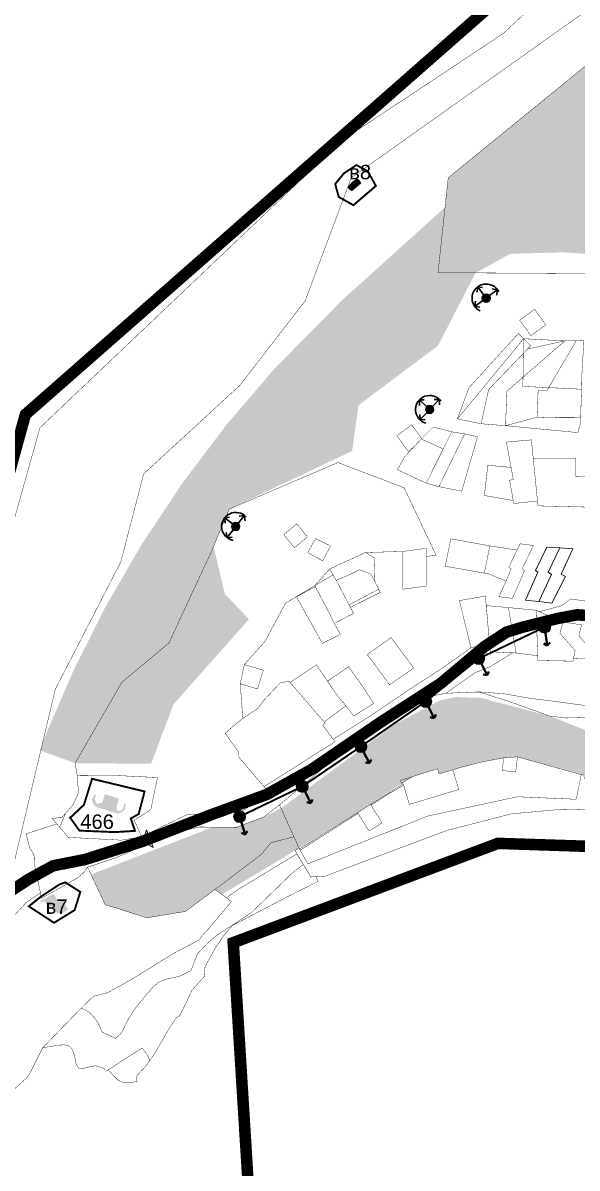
# Model space of a CAD drawing. Header units: millimetres. Extents: x 21689 to 31331, y 37531 to 43751.
# Drawn here: x 22793 to 23082, y 38235 to 38831 of the extents above; entities that cross this region are included whole.
import ezdxf

# ---------------------------------------------------------------- set-up
doc = ezdxf.new("R2010")
doc.units = ezdxf.units.MM
for name, pattern in [('DASHEDX2', [1.5, 1, -0.5]), ('g5_084', [0.4, 0.2, -0.2]), ('МЕЖА', [4, 1, -1, 1, -1])]:
    doc.linetypes.add(name, pattern=pattern)
for name, color, linetype, lineweight in [('0 . 11 - границы ДМ проект', 10, 'МЕЖА', 0), ('0.15 - Видовые раскрытия', 22, 'Continuous', 9), ('00 границы ОКН', 1, 'Continuous', 40), ('00 номер ОКН', 7, 'Continuous', 15), ('00 Разраб границы', 5, 'g5_084', 50), ('CONTUR', 150, 'Continuous', 9)]:
    doc.layers.add(name, color=color, linetype=linetype, lineweight=lineweight)
for name, color, linetype, lineweight, transparency in [('00 Выявленные ОКН', 30, 'Continuous', 9, 0.4), ('00 Дороги', 252, 'Continuous', 9, 0.2), ('00 ОКН', 1, 'Continuous', 9, 0.4)]:
    doc.layers.add(name, color=color, linetype=linetype, lineweight=lineweight, transparency=transparency)
doc.layers.add('00 Природный ландшафт', color=81, linetype='Continuous', lineweight=9, true_color=0xa9da90, transparency=0.4)
doc.styles.get("Standard").update_dxf_attribs({"font": 'arial.ttf'})
doc.linetypes.add('474_2', pattern='A,1,-0.5,[222,geobl2.shx,S=0.1,R=0,X=0,Y=0],-0.5,3', length=5)

# ---------------------------------------------------------------- blocks, each defined once
blk = doc.blocks.new('участки все')
at = {"layer": 'CONTUR', "const_width": 0.2}
for points in [[(-100.75, 920.65), (-84.74, 977.64), (73.25, 1127.65), (156.26, 1182.65), (273.26, 1291.64), (287.26, 1357.65), (291.26, 1440.65), (296.26, 1468.64), (313.25, 1531.64), (328.26, 1557.64), (368.27, 1613.64)], [(459.26, 1615.64), (369.25, 1513.64), (291.26, 1259.64), (77.25, 1107.65), (53.26, 1043.64), (19.25, 999.64), (-30.75, 953.65), (-42.74, 907.64), (-76.74, 841.65), (-98.24, 751.12)], [(197.05, 875.05), (187.36, 876.57), (187.36, 876.57), (175.14, 881.91), (186.66, 885.03), (191.37, 888.56), (201.99, 887.02)], [(196.9, 797.14), (177.36, 802.6), (170.61, 804.48), (163.72, 806.41), (156.53, 805.91), (145.49, 803.78), (139.04, 802.16), (133.39, 800.73), (130.09, 799.64), (122.93, 797.63), (122.78, 798.1), (122.12, 800.2), (102.83, 794.18), (103.59, 792.03), (103.62, 791.96), (87.26, 781.62), (84.42, 779.82), (80.5, 777.33), (50.27, 758.47), (49.55, 760.07), (47.6, 764.4), (39.91, 781.43), (64.86, 802.41), (71.58, 807.51), (96.22, 824.86), (112.65, 834.72), (120.22, 838.31), (126.46, 839.45), (134.01, 839.83), (142.8, 840.16), (142.8, 840.16), (144.94, 839.73), (158.83, 835.39), (168.07, 832.1), (180.67, 827.58), (189.19, 826.61), (198.37, 826.86)], [(-107.02, 714.19), (-92.04, 730.5), (-84.52, 735.67), (-83.92, 732.81), (-65.09, 743.49), (-61.91, 746.27), (-60, 748.97), (-50.74, 729.38), (-43.95, 727.53), (-29.43, 722.63), (-9.04, 725.98), (6.33, 737.42), (12.34, 733.1), (14.87, 731.12), (3.12, 717.2), (3.26, 717.08), (1.22, 715.22), (-2, 711.17), (-16.35, 703.49), (-36.89, 690.73), (-49.51, 683.7), (-56.98, 681.8), (-63.42, 675.58), (-83.36, 654.97), (-90.75, 640.26), (-125.34, 608.72)]]:
    blk.add_lwpolyline(points, dxfattribs=at)
for points in [[(297.73, 1246.2), (357.57, 1381.93), (518.13, 1402.56), (503.67, 1357.64), (488.71, 1192.74), (422.79, 1128.78), (342.36, 1056.62), (239.39, 1057.62), (122.38, 1058.27), (127.69, 1107.64), (297.73, 1246.2)], [(172.64, 1039.21), (164.86, 1033.57), (170.7, 1025.5), (178.47, 1031.15), (172.64, 1039.21)], [(170.63, 1020.32), (148.71, 997.41), (144.79, 979.69), (132.47, 982.23), (138.46, 998.4), (164.18, 1026.59), (170.63, 1020.32)], [(132.47, 982.23), (166.92, 1023.92), (166.54, 999.12), (187.28, 998.14), (196.86, 997.64), (197.08, 997.63), (196.98, 994.75), (196.59, 982.88), (196.5, 980.07), (195.19, 975.1), (171.04, 977.39), (157.54, 978.68), (144.79, 979.69), (132.47, 982.23)], [(168.96, 1018.56), (188.43, 1022.82), (158.19, 996.57), (157.54, 978.68), (144.79, 979.69), (148.71, 997.41), (168.96, 1018.56)], [(158.19, 996.57), (188.43, 1022.82), (194.28, 1022.81), (179.23, 997.24), (174.46, 997.1), (173.98, 983.11), (157.54, 978.68), (158.19, 996.57)], [(166.92, 1023.92), (177.69, 1023.36), (188.43, 1022.82), (194.28, 1022.81), (198.27, 1022.97), (197.21, 1004.59), (197.09, 998.14), (197.08, 997.63), (196.86, 997.64), (187.28, 998.14), (166.54, 999.12), (166.92, 1023.92)], [(194.28, 1022.81), (198.27, 1022.97), (197.21, 1004.59), (197.09, 998.14), (196.59, 982.88), (184.55, 982.84), (173.98, 983.11), (174.46, 997.1), (179.23, 997.24), (194.28, 1022.81)], [(108.72, 979.09), (100.94, 973.45), (106.8, 965.38), (109.69, 967.51), (113.66, 971.75), (113.88, 971.96), (108.72, 979.09)], [(125.09, 966.59), (113.67, 971.75), (119.9, 977.96), (129.52, 975.5), (125.09, 966.59)], [(113.67, 971.75), (125.09, 966.59), (116.26, 948.75), (101.23, 955.79), (104.99, 962.47), (113.67, 971.75)], [(122.84, 946.95), (136.24, 974.44), (129.52, 975.5), (116.26, 948.75), (122.84, 946.95)], [(134.74, 944.64), (122.84, 946.95), (136.24, 974.44), (142.94, 972.94), (134.74, 944.64)], [(170.99, 971.31), (174.14, 939.52), (161.86, 938.22), (159.61, 950.31), (161.58, 950.68), (157.97, 970.14), (170.99, 971.31)], [(66.01, 904.14), (58.31, 895.52), (43.03, 886.37), (32.29, 866.37), (25.26, 858.56), (21.61, 854.41), (19.48, 844.44), (20.81, 826.41), (17.05, 823.38), (11.64, 818.68), (18.76, 808.61), (18.5, 806.53), (34.53, 787.73), (20.46, 778.08), (-8.32, 776.25), (-22.4, 769.5), (-31.78, 764.81), (-35.69, 773.41), (-27.08, 778.89), (-23.57, 795.63), (-45.37, 796.72), (-65.36, 796.59), (-66.45, 803.13), (-42.11, 845.21), (-17.62, 865.63), (4.32, 912.89), (13.72, 935.28), (70.31, 959.51), (104.78, 946.36), (121.34, 911.31), (116.19, 910.65), (116.19, 914.87), (104.13, 913.26), (84.66, 912.71), (66.01, 904.14)], [(171.94, 961.78), (189.35, 961.8), (194.15, 961.82), (194.1, 952.19), (208, 951.66), (203.2, 938.17), (202.6, 936.27), (188.98, 936.59), (174.37, 936.97), (174.14, 939.52), (171.94, 961.78)], [(160.4, 956.99), (161.58, 950.68), (159.61, 950.31), (161.57, 939.74), (146.53, 942.36), (148.28, 958.08), (160.4, 956.99)], [(48.88, 927.62), (42.1, 922), (47.7, 915.22), (54.47, 920.83), (48.88, 927.62)], [(48.88, 927.62), (54.48, 920.83), (47.7, 915.22), (42.1, 922), (48.88, 927.62)], [(58.72, 919.99), (66.44, 916.06), (62.35, 908.36), (54.56, 912.64), (58.72, 919.99)], [(129.01, 919.87), (126.16, 905.57), (146.5, 901.99), (149.36, 916.15), (129.01, 919.87)], [(89.5, 897.8), (89.13, 909.95), (84.66, 912.71), (66.01, 904.14), (69.44, 898.25), (75.57, 900.81), (81.6, 903.79), (87.55, 901.45), (89.5, 897.8)], [(116.21, 895.23), (104.15, 893.63), (104.13, 913.26), (116.19, 914.87), (116.21, 895.23)], [(146.5, 901.99), (148.9, 901.52), (157.74, 897.86), (160.47, 904.1), (159.19, 905.04), (163.55, 913.99), (149.36, 916.15), (146.5, 901.99)], [(165.13, 917.24), (172.04, 916.39), (166.12, 904.19), (167.39, 903.25), (161.07, 888.84), (154.15, 889.7), (160.47, 904.1), (159.19, 905.04), (165.13, 917.24)], [(174.92, 887.15), (181.48, 901.35), (179.72, 902.4), (185.71, 915.07), (178.96, 915.55), (173.03, 903.35), (174.31, 902.41), (167.99, 887.99), (174.92, 887.15)], [(181.58, 886.33), (174.92, 887.15), (181.48, 901.35), (179.72, 902.4), (185.71, 915.07), (192.47, 914.6), (186.41, 901.46), (188.65, 900.28), (181.58, 886.33)], [(68.35, 875.82), (66.62, 879.52), (66.11, 880.58), (62.85, 886.77), (58.31, 895.52), (67.79, 901.11), (69.44, 898.25), (71.52, 894.25), (74.75, 888.02), (75.3, 886.95), (76.14, 885.51), (76.8, 884.2), (78.42, 881), (68.35, 875.82)], [(69.44, 898.25), (71.52, 894.25), (74.75, 888.02), (75.3, 886.95), (76.14, 885.51), (91.5, 893.6), (89.5, 897.8), (87.55, 901.45), (81.6, 903.79), (75.57, 900.81), (69.44, 898.25)], [(48.69, 889.68), (62.24, 865.43), (71.58, 870.14), (68.35, 875.82), (66.62, 879.52), (66.11, 880.58), (62.85, 886.77), (58.58, 894.92), (48.69, 889.68)], [(76.14, 885.51), (76.8, 884.2), (92.36, 891.93), (91.5, 893.6), (76.14, 885.51)], [(147.49, 884.84), (149.16, 865.5), (139.56, 863.18), (133.48, 887.69), (147.04, 890.08), (147.49, 884.84)], [(147.49, 884.84), (149.16, 865.5), (139.56, 863.18), (133.48, 887.69), (147.04, 890.08), (147.49, 884.84)], [(159.02, 884.07), (163, 860.46), (149.55, 861.11), (147.49, 885.07), (159.02, 884.07)], [(159.02, 884.07), (173.45, 882.65), (174.24, 858.96), (163, 860.46), (159.02, 884.07)], [(174.33, 856.55), (174.24, 858.96), (173.45, 882.65), (187.36, 876.57), (185.82, 870.66), (193.76, 861.62), (192.88, 857.53), (192.59, 856.18), (174.33, 856.55)], [(187.36, 876.57), (197.05, 875.05), (195.7, 869.39), (202.87, 860.84), (202.02, 857.22), (192.88, 857.53), (193.76, 861.62), (185.82, 870.66), (187.36, 876.57)], [(161.29, 860.54), (149.37, 853.21), (141.52, 850.11), (126.46, 839.45), (120.22, 838.31), (112.65, 834.72), (96.22, 824.86), (71.58, 807.51), (64.86, 802.41), (39.91, 781.43), (31.75, 775.14), (17.37, 769.74), (-1.71, 769.92), (-15.96, 766.57), (-45.74, 753.73), (-60, 748.97), (-61.91, 746.27), (-65.09, 743.49), (-83.92, 732.81), (-87.44, 749.78), (-87.5, 754.01), (-88.58, 756.88), (-89.99, 758.7), (-91.94, 766.38), (-75.96, 771.5), (-74.48, 769.76), (-70.07, 764.54), (-42.38, 763.06), (-31.78, 764.81), (-22.4, 769.5), (-8.32, 776.25), (20.46, 778.08), (34.53, 787.73), (31.83, 790.91), (51.17, 803.07), (60.53, 809.13), (68.88, 814.21), (67.87, 815.55), (88.1, 828.31), (107.31, 841.36), (124.7, 852.59), (139.56, 863.18), (149.16, 865.5), (149.55, 861.11), (161.29, 860.54)], [(97.2, 843.88), (85.58, 859.61), (97.96, 868.49), (109.74, 852.58), (97.2, 843.88)], [(21.6, 854.41), (19.48, 844.44), (28.43, 841.73), (31.5, 851.49), (21.6, 854.41)], [(63.19, 824.54), (59.52, 828.68), (53.41, 835.9), (50.9, 838.8), (49.17, 840.76), (45.35, 845.09), (59.07, 854.23), (64.85, 845.81), (68.96, 839.67), (70.06, 838.31), (72.81, 834.75), (73.02, 834.89), (74.45, 832.98), (63.19, 824.54)], [(64.85, 845.81), (68.96, 839.67), (70.06, 838.31), (72.81, 834.75), (73.02, 834.89), (78.33, 827.86), (78.54, 827.57), (88.9, 834.19), (83.03, 843.24), (77.98, 850.31), (75.91, 853.25), (64.85, 845.81)], [(59.52, 828.68), (53.41, 835.9), (50.9, 838.8), (49.17, 840.76), (44.79, 845.71), (40.38, 844.92), (37.69, 842.11), (31.69, 835.75), (28.56, 831.53), (20.81, 826.41), (17.05, 823.38), (11.64, 818.68), (18.76, 808.61), (18.5, 806.53), (30.42, 792.56), (31.83, 790.91), (51.17, 803.07), (60.53, 809.13), (68.88, 814.21), (62.36, 822.84), (63.75, 823.9), (60.55, 827.52), (59.52, 828.68)], [(144.03, 840.2), (156.49, 839.26), (170.68, 836.8), (182.76, 835.3), (202.41, 832.65), (200.68, 827.2), (198.37, 826.86), (189.19, 826.61), (180.67, 827.58), (168.07, 832.1), (158.83, 835.39), (144.94, 839.73), (142.8, 840.16), (144.03, 840.2)], [(139.04, 802.16), (145.49, 803.78), (156.53, 805.91), (155.79, 799.31), (162.82, 798.53), (163.72, 806.41), (170.61, 804.48), (177.36, 802.6), (196.9, 797.14), (194.32, 784.34), (163.75, 785.65), (117.1, 775.64), (54.68, 750.73), (50.65, 757.83), (80.73, 776.97), (86.55, 767.78), (93.3, 772.06), (87.48, 781.26), (96.83, 787.21), (104.53, 791.61), (107.47, 781.67), (133.19, 789.42), (130.09, 799.64), (133.39, 800.73), (139.04, 802.16)], [(156.53, 805.91), (163.72, 806.41), (163.49, 804.41), (162.82, 798.53), (155.79, 799.31), (156.53, 805.91)], [(103.59, 792.03), (103.4, 792.58), (108.95, 796.1), (122.12, 800.2), (122.78, 798.1), (122.93, 797.63), (130.09, 799.64), (133.19, 789.42), (107.47, 781.67), (104.3, 792.4), (103.62, 791.96), (103.59, 792.03)], [(-71.52, 776.99), (-67.48, 781.55), (-64.67, 787.63), (-65.36, 796.59), (-45.37, 796.72), (-23.57, 795.63), (-27.08, 778.89), (-35.69, 773.41), (-31.78, 764.81), (-42.38, 763.06), (-70.07, 764.54), (-74.48, 769.76), (-71.72, 776.45), (-71.52, 776.99)], [(50.27, 758.47), (54.68, 750.73), (117.1, 775.64), (163.75, 785.65), (194.32, 784.34), (196.9, 797.14), (196.88, 797.45), (197.98, 797.04), (202.92, 785.58), (205.01, 778.7), (186.73, 779.14), (160.53, 776.75), (127.02, 768.12), (86.41, 752.89), (84.88, 752.37), (83.78, 751.89), (63.68, 744.33), (58.92, 744.05), (56.27, 743.89), (47.97, 757.64), (50.05, 758.96), (50.27, 758.47)], [(-60, 748.97), (-50.74, 729.38), (-43.95, 727.53), (-29.43, 722.63), (-9.04, 725.98), (11.63, 741.37), (30.41, 755.67), (35.47, 761.76), (47.41, 764.81), (39.91, 781.43), (31.75, 775.14), (17.37, 769.74), (-1.71, 769.92), (-15.96, 766.57), (-45.74, 753.73), (-60, 748.97)], [(84.42, 779.82), (87.26, 781.62), (93.3, 772.06), (86.55, 767.78), (80.5, 777.33), (84.42, 779.82)], [(-78.43, 774.44), (-73.45, 774.81), (-71.52, 776.99), (-71.72, 776.45), (-74.48, 769.76), (-78.43, 774.44)], [(-63.42, 675.58), (-56.98, 681.8), (-49.51, 683.7), (-36.89, 690.73), (-16.35, 703.49), (-2, 711.17), (1.22, 715.22), (3.26, 717.08), (3.12, 717.2), (14.87, 731.12), (12.34, 733.1), (19.05, 737.82), (48.93, 755.93), (52.28, 750.41), (46.66, 746.07), (25.17, 725.3), (6.95, 713.36), (2.1, 709.15), (-2.65, 704.09), (-6.22, 695.17), (-12.02, 692.27), (-17.28, 691.17), (-19.7, 690.51), (-23.16, 689.04), (-26.7, 685.83), (-35.33, 675.37), (-39.26, 669.09), (-41.65, 664.12), (-42.77, 662.32), (-45.37, 659.93), (-52.28, 663.12), (-54.3, 667.55), (-56.28, 670.57), (-58.33, 672.86), (-61.01, 674.7), (-63.42, 675.58)], [(59.96, 741.55), (47.3, 735.33), (15.47, 718.73), (11.72, 714.5), (6.72, 707.32), (1.16, 697.33), (0.92, 692.33), (-5.57, 685.15), (-10.19, 675.31), (-12.13, 671.7), (-12.82, 671.3), (-13.89, 670.56), (-17.76, 664.65), (-22.93, 655.75), (-25.52, 651.35), (-27.68, 648.37), (-28.36, 650.48), (-31.47, 654.88), (-35.6, 652.43), (-46.52, 645.31), (-49.26, 643.64), (-49.93, 642.91), (-51.38, 644.24), (-54.81, 645.49), (-55.95, 645.64), (-57.65, 645.49), (-60.63, 644.68), (-63.13, 644.12), (-64.44, 644.25), (-65.93, 646.55), (-66.76, 651.07), (-67.88, 654.15), (-68.39, 654.9), (-69.19, 655.68), (-70.37, 656.29), (-72.17, 656.56), (-74.49, 656.45), (-80.99, 655.48), (-83.36, 654.97), (-63.42, 675.58), (-61.01, 674.7), (-58.33, 672.86), (-56.28, 670.57), (-54.3, 667.55), (-52.28, 663.12), (-45.37, 659.93), (-42.77, 662.32), (-41.65, 664.12), (-39.26, 669.09), (-35.33, 675.37), (-26.7, 685.83), (-23.16, 689.04), (-19.7, 690.51), (-17.28, 691.17), (-12.02, 692.27), (-6.22, 695.17), (-2.65, 704.09), (2.1, 709.15), (6.95, 713.36), (25.17, 725.3), (46.66, 746.07), (52.28, 750.41), (56.27, 743.89), (58.92, 744.05), (59.96, 741.55)], [(-35.6, 652.43), (-31.47, 654.88), (-28.36, 650.48), (-27.68, 648.37), (-27.86, 647.96), (-29.53, 645.66), (-34.58, 640.23), (-34.24, 637.48), (-36.1, 637.18), (-38.84, 636.81), (-42.01, 637.23), (-44.11, 638.23), (-46.42, 640.45), (-48.42, 642.73), (-49.26, 643.64), (-46.52, 645.31), (-35.6, 652.43)]]:
    blk.add_lwpolyline(points, close=True, dxfattribs=at)
blk = doc.blocks.new('трасса вид раскр')
at = {"layer": '0.15 - Видовые раскрытия', "transparency": 33554687}
h = blk.add_hatch(color=256, dxfattribs=at)
h.dxf.hatch_style = 1
h.paths.add_polyline_path([(-2.77, -1.43, 1), (2.77, 1.43, 1)])
at = {"layer": '0.15 - Видовые раскрытия', "lineweight": 40}
for p, q in [((1.42, -2.78), (4.42, -8.62)), ((4.42, -8.62), (2.35, -8.22)), ((4.42, -8.62), (5.3, -6.7))]:
    blk.add_line(p, q, dxfattribs=at)
at = {"layer": '0.15 - Видовые раскрытия'}
blk.add_circle((0, 0), 3.12, dxfattribs=at)
blk = doc.blocks.new('стрелка вид улицы')
at = {"layer": '0.15 - Видовые раскрытия', "linetype": '474_2'}
h = blk.add_hatch(color=256, dxfattribs=at)
h.dxf.hatch_style = 1
h.paths.add_polyline_path([(-23.36, -2.99), (-23.36, 2.99), (-26.54, 0)])
at = {"layer": '0.15 - Видовые раскрытия', "const_width": 0.2}
blk.add_lwpolyline([(-23.36, -2.99), (-23.36, 2.99), (-26.54, 0), (-23.36, -2.99)], dxfattribs=at)
at = {"layer": '0.15 - Видовые раскрытия', "linetype": '474_2', "const_width": 1}
blk.add_lwpolyline([(-23.36, 0), (0, 0)], dxfattribs=at)

msp = doc.modelspace()

# ---------------------------------------------------------------- hatches: boundary and pattern name
at = {"layer": '0.15 - Видовые раскрытия', "transparency": 33554687}
h = msp.add_hatch(color=256, dxfattribs=at)
h.dxf.hatch_style = 1
h.paths.add_polyline_path([(23032.85, 38689.2, 1), (23035.51, 38685.63, 1)])
h = msp.add_hatch(color=256, dxfattribs=at)
h.dxf.hatch_style = 1
h.paths.add_polyline_path([(23003.15, 38630.96, 1), (23006.38, 38627.89, 1)])
h = msp.add_hatch(color=256, dxfattribs=at)
h.dxf.hatch_style = 1
h.paths.add_polyline_path([(22902.11, 38569.96, 1), (22905.62, 38567.21, 1)])
h = msp.add_hatch(color=256, dxfattribs=at)
h.dxf.hatch_style = 1
h.paths.add_polyline_path([(22857.38, 38410.83), (22855.38, 38404.52), (22860.99, 38401.61)])
h.paths.add_polyline_path([(22865.4, 38408.44, 1), (22860.84, 38406.65, 1)])
h.paths.add_polyline_path([(22870.18, 38410.31, 1), (22867.03, 38409.08, 1)])
h.paths.add_polyline_path([(22873.5, 38411.62, 1), (22871.68, 38410.9, 1)])
at = {"layer": '00 Выявленные ОКН', "lineweight": 13, "transparency": 33554585}
h = msp.add_hatch(color=256, dxfattribs=at)
h.dxf.hatch_style = 1
h.paths.add_polyline_path([(22962.23, 38745.38), (22962.6, 38744.04), (22964.39, 38743.04), (22969.2, 38747.18), (22968.26, 38748.91), (22966.98, 38749.62), (22964.27, 38747.85)])
h = msp.add_hatch(color=256, dxfattribs=at)
h.dxf.hatch_style = 1
h.paths.add_polyline_path([(22804.6, 38373.65), (22806.35, 38370.3), (22809.22, 38370.48), (22810.9, 38367.38), (22813.76, 38367.51), (22816.33, 38369.09), (22816.39, 38369.7), (22814.04, 38374.16), (22811.65, 38373.25), (22809.51, 38376.96), (22808.49, 38377.27), (22802.04, 38373.56), (22802.26, 38373.02)])
at = {"layer": '00 ОКН'}
h = msp.add_hatch(color=222, dxfattribs=at)
h.dxf.hatch_style = 1
h.paths.add_polyline_path([(22835.83, 38429.4), (22843.09, 38427.06), (22841.79, 38422.59), (22841.8, 38422.26), (22841.89, 38421.7), (22842.1, 38421.24), (22842.4, 38420.93), (22842.9, 38420.68), (22843.38, 38420.59), (22844.01, 38420.71), (22844.35, 38420.85), (22844.72, 38421.17), (22845.07, 38421.66), (22845.9, 38424.59), (22846.74, 38424.34), (22846.12, 38422.28), (22846.54, 38422.18), (22846.28, 38421.74), (22845.77, 38421.07), (22845.42, 38420.67), (22844.59, 38420.04), (22843.94, 38419.69), (22843.04, 38419.33), (22842.46, 38419.19), (22830.96, 38422.78), (22830.48, 38423.31), (22829.66, 38424.59), (22829.32, 38425.39), (22829.06, 38426.17), (22829.03, 38426.94), (22829.33, 38426.83), (22829.57, 38427.63), (22829.79, 38427.59), (22830.28, 38429.22), (22831.19, 38428.93), (22830.58, 38426.97), (22830.71, 38426.12), (22830.96, 38425.42), (22831.34, 38424.8), (22831.81, 38424.25), (22834.47, 38425.03)])
at = {"layer": '00 Природный ландшафт', "transparency": 33554585}
h = msp.add_hatch(color=256, dxfattribs=at)
h.dxf.hatch_style = 1
h.paths.add_polyline_path([(22871.55, 38476.16), (22859.79, 38445.14), (22820.29, 38445.49), (22802.02, 38452.11), (22804.77, 38459.7), (22819.66, 38494.18), (22836.57, 38527.72), (22855.49, 38560.17), (22876.31, 38591.44), (22898.97, 38621.4), (22923.37, 38649.95), (22958.9, 38686.04), (23012.69, 38734.57), (23014.43, 38750), (23184.48, 38888.56), (23244.31, 39024.29), (23250.9, 39052.69), (23250.01, 39063.2), (23249.33, 39074.58), (23255.6, 39080.84), (23256.85, 39087.85), (23264.79, 39115.99), (23275.51, 39143.21), (23288.9, 39169.29), (23304.73, 39193.79), (23322.96, 39216.66), (23343.37, 39237.61), (23367.39, 39255.58), (23401.39, 39275.77), (23430.58, 39285.16), (23488.78, 39294.66), (23510.97, 39294.29), (23510.98, 39240.56), (23498.14, 39200.98), (23424.76, 39215.46), (23384.71, 39196.09), (23365.02, 39172.91), (23367.75, 39142.49), (23354.52, 39135.28), (23374.64, 39062.55), (23348.53, 38988.71), (23357.03, 38893.7), (23348.83, 38809.27), (23309.53, 38771.14), (23254.5, 38721.76), (23121.26, 38708.05), (23074.36, 38711.22), (23046.77, 38710.48), (23028.67, 38700.52), (23009.14, 38662.7), (22967.81, 38631.7), (22964.44, 38607.89), (22900.47, 38577.64), (22892.32, 38558.25), (22898.18, 38533.58), (22910.76, 38520.36)])
h = msp.add_hatch(color=256, dxfattribs=at)
h.dxf.hatch_style = 1
h.paths.add_polyline_path([(22828.53, 38387.54), (22836, 38371.74), (22857.31, 38364.99), (22877.7, 38368.34), (22893.07, 38379.78), (22896.72, 38377.16), (22934.72, 38400), (22936.8, 38401.31), (22971.17, 38422.18), (22990.14, 38434.94), (22995.68, 38438.44), (23008.87, 38442.56), (23009.67, 38439.99), (23020.14, 38443.09), (23032.23, 38446.14), (23043.28, 38448.27), (23050.47, 38448.77), (23083.64, 38439.81), (23088.8, 38437.2), (23131.54, 38429.87), (23135.27, 38443.24), (23067.42, 38469.94), (23031.65, 38479.41), (23018.34, 38479.88), (23009.88, 38478.05), (22986.73, 38465.69), (22927.45, 38422.01), (22918.5, 38417.5), (22904.11, 38412.1), (22891.96, 38412.21)])

# ---------------------------------------------------------------- linework, layer by layer
at = {"layer": '0 . 11 - границы ДМ проект', "color": 7, "linetype": 'DASHEDX2', "lineweight": 100, "ltscale": 9, "transparency": 33554687, "const_width": 6, "flags": 128}
msp.add_lwpolyline([(22946.73, 37638.63), (22902.58, 38352.1), (23040.31, 38403.75), (23117.29, 38401.21), (23331.14, 38342.16), (23767.92, 38429.68), (23839.74, 38479.18), (23935.86, 38610.42), (23988.4, 38646.95), (24015.49, 38690.25), (24098.85, 38777.82), (24145.03, 38828.88), (24135.93, 38857.75), (24309.79, 39159.02), (24384.58, 39142.81), (24479.69, 39275.04), (24546.54, 39209.37), (24750.01, 39350.13), (25003.88, 39639.8), (25413.16, 40107.12), (25363.28, 40286.2), (24989.23, 40491.14), (25395.28, 40838.84), (25660.56, 41058.12), (25845.24, 41208.92), (25792.92, 41266.23), (25888.27, 41383.12), (26058.63, 41521.65), (26092.2, 41658.69), (26130.83, 41752.53), (26159.07, 41742.27), (26300.9, 42104.41), (26325.34, 42112.11), (26524.48, 42049.12), (26659.52, 41994.11), (26661.3, 41997.38), (26646.24, 42050.67), (26706.46, 42026.98), (26859.65, 41970.83), (27006.59, 41919.76), (27172.98, 41911.41), (27384.06, 41951.12), (27369.53, 42033.59), (27673.24, 42086.3), (27976.36, 41979.69), (28033.35, 41963.23), (28102.86, 41962.56), (28159.54, 41928.27), (28328.6, 41835.14), (28499.53, 41807.33), (28720.17, 41761.45), (29052.46, 41622.84), (29045.52, 41606.09), (29058.02, 41600.92), (29065.19, 41619.05), (29089.18, 41611.33), (29476.61, 41567.37), (29694.11, 41552.14), (29707.83, 41609), (29818.28, 41584.5), (29941.9, 41545.71), (30079.67, 41531.57), (30099.06, 41598.9), (30133.54, 41631.15), (30187.93, 41657.25), (30321.66, 41749.67), (30401.38, 41749.67), (30509.19, 41676.74), (30617.63, 41749.67), (30608.36, 41787.7), (30599.77, 41907.5), (30613.25, 41930.65), (30611.36, 41954.39), (30596.2, 41953.51), (30593.67, 42010.25), (30597.05, 42063.37), (30605.38, 42235.81), (30665.45, 42236.17), (30657.33, 42284.13), (30610.32, 42363.4), (30625.51, 42373.52), (30633.15, 42373.02), (30649.52, 42377.68), (30654.81, 42423.45), (30716.03, 42430.23), (30760.54, 42567.65), (30765.8, 42586.36), (30791.95, 42710.49), (30846.37, 42699.4), (30866.74, 42759.78), (30939.13, 42753.23), (31030.96, 42735.49), (31057.16, 42750.28), (31131.35, 42919.39), (31178.71, 43049.99), (31223.9, 43155.77), (31261.16, 43239.22), (31200.23, 43266.25), (31159.04, 43264.62), (31092.9, 43324.59), (31030.84, 43397.77), (30974.06, 43434.01), (30837.68, 43448.49), (30812.71, 43443.57), (30797.57, 43373.26), (30670.04, 43084.43), (30627.79, 42979.09), (30572.79, 42815.93), (30581.39, 42739.2), (30580.07, 42670.05), (30572.53, 42633.02), (30553.34, 42565.66), (30547.4, 42556.65), (30525.72, 42505.25), (30514.51, 42510.11), (30479.51, 42425.86), (30461.95, 42345.38), (30464.75, 42236.14), (30403.52, 42231.72), (30362, 42222.3), (30262.37, 42221.19), (30097.98, 42200.41), (30088.95, 42269.89), (30058.49, 42273.9), (30000.91, 42267.83), (30008.93, 42181.88), (29926.02, 42170.86), (29838.04, 42159.36), (29837.12, 42151.42), (29801.62, 42150.52), (29804.08, 42118.48), (29746.29, 42112.77), (29727.01, 42117.61), (29726.77, 42121.26), (29669.99, 42116.48), (29667.12, 42186.75), (29663.62, 42276.82), (29664.83, 42334.2), (29729.67, 42336.19), (29743.29, 42425.8), (29681.45, 42426.64), (29599.85, 42422.04), (29585.29, 42460.05), (29593.55, 42547.9), (29586.23, 42640.93), (29612.42, 42670.26), (29566.57, 42703.24), (29536.55, 42712.38), (29485.13, 42721.11), (29445.22, 42718.94), (29271.87, 42704.28), (29252.91, 42692.41), (29197.95, 42673.04), (29178.85, 42668.77), (29146.59, 42665.68), (29091.04, 42663.1), (29090.12, 42694.39), (29093.43, 42735.41), (29109.46, 42731.74), (29114.94, 42754.25), (29105.61, 42762.57), (29115.3, 42813.46), (29163.59, 42900), (29195.32, 42957.41), (29200.53, 43020.6), (29169.03, 43102.91), (29094.39, 43130.16), (29034.07, 43130.54), (28931.05, 43118.37), (28819.4, 43060.11), (28798.63, 43021.64), (28799.74, 42985.88), (28707.96, 42909.03), (28686.59, 42891.68), (28665.24, 42871.73), (28655.12, 42859.97), (28647.85, 42848.5), (28636.35, 42823.08), (28630.36, 42817.18), (28632.11, 42786.97), (28651.56, 42783.79), (28691.78, 42770.28), (28688.63, 42759.99), (28685.9, 42758.4), (28674.4, 42734.05), (28670.96, 42721.95), (28465.92, 42806.49), (28422.23, 42822.02), (28375.9, 42835.07), (28353.71, 42839.03), (28334.9, 42842.59), (28324.45, 42844.67), (28310.37, 42860.64), (28285.15, 42868.53), (28273.81, 42871.97), (28249.69, 42869.4), (28186.52, 42849.62), (28159.73, 42849.83), (28118.75, 42863.99), (28094.8, 42888.25), (28084.71, 42900.92), (28068.74, 42924.62), (28025.62, 42901.74), (28004.08, 42892.7), (27951.92, 42913.21), (27851.65, 42849.79), (27793.9, 42819.52), (27766.59, 42881.7), (27711.88, 42969.56), (27682.2, 43019.56), (27636.09, 43064.5), (27679.04, 43117.9), (27700.16, 43145.1), (27730.28, 43232.44), (27705.35, 43256.96), (27691.79, 43306.56), (27688.55, 43316.07), (27675.1, 43337.74), (27671.02, 43346.91), (27667.81, 43356.54), (27665.87, 43367.34), (27665.76, 43376.05), (27664.78, 43381.05), (27419.59, 43272.56), (27422.82, 43266.23), (27362.67, 43207.3), (27358.27, 43197.8), (27315.11, 43177.13), (27276.85, 43176.61), (27257.44, 43175.75), (27253.84, 43180.5), (27248.88, 43187.03), (27238.09, 43198.06), (27218.29, 43206.98), (27213.36, 43207.6), (27202.43, 43208.96), (27239.74, 43225.54), (27236.35, 43231.88), (27229.04, 43245.51), (27224.79, 43253.43), (27207.06, 43286.52), (27191.9, 43314.8), (27189.96, 43318.43), (27109.82, 43276.33), (27075.56, 43340.35), (27088.29, 43348.01), (27054.82, 43405.39), (27040.02, 43396.59), (27025.14, 43422.1), (27004.05, 43461.84), (26932.79, 43645.55), (26914.14, 43691.8), (26899.52, 43700.46), (26872.13, 43716.99), (26742.39, 43504.78), (26736.34, 43496.67), (26723.68, 43483.84), (26681.05, 43469.92), (26667.11, 43474.54), (26618.22, 43488.58), (26621.71, 43502.66), (26587.49, 43510.32), (26573.52, 43508.91), (26527.9, 43493.77), (26492.74, 43503.26), (26478.24, 43499.38), (26452.07, 43505.41), (26442.19, 43502.58), (26426.7, 43506.38), (26416.4, 43498.79), (26374.87, 43508.45), (26369.59, 43485.73), (26357.38, 43433.16), (26343.06, 43372.1), (26343.68, 43335.85), (26278.09, 43335.37), (26275.1, 43319.34), (26179.58, 43336.15), (26136.07, 43350.43), (26129.55, 43332.91), (26114.21, 43338.65), (26048.36, 43335.77), (26042.27, 43335.96), (26041.86, 43305.06), (26039.99, 43285.4), (25993.77, 43297.06), (25935.55, 43314.57), (25864.49, 43314.71), (25836.1, 43306.44), (25791.06, 43309.44), (25778.1, 43340.97), (25720.4, 43383.9), (25692.71, 43506.7), (25567.19, 43536.12), (25552.49, 43470.45), (25520.72, 43350.23), (25464.42, 43088.88), (25450.38, 42940.35), (25403.2, 42900.12), (25517.17, 42564.61), (25324.39, 42333.51), (25231.57, 42248.42), (25084.91, 42241.32), (25004.68, 42115.84), (25034.08, 42028.82), (25232.98, 41677.08), (25331.24, 41588.66), (25222.08, 41431.42), (24497, 41147.16), (24469.6, 41188.24), (24382.78, 41181.73), (24281.81, 41064.62), (24269, 41033.06), (24267.52, 40970.79), (24345.86, 40986.54), (24396.82, 40849.9), (24260.73, 40587.7), (24122.54, 40455.83), (24175.55, 40365.15), (24087.33, 40202.95), (23882.35, 40127.13), (23799.32, 39897.89), (23757.23, 39543.04), (23644.49, 39442.48), (23258.99, 39279.22), (23188.93, 39177.24), (23155.23, 38943.77), (22794.42, 38626.82), (22640.55, 38070.59), (22681.18, 37890.91), (22868.64, 37599.25), (22946.73, 37638.63)], close=True, dxfattribs=at)
at = {"layer": '0.15 - Видовые раскрытия', "lineweight": 30}
for p, q in [((23029.85, 38693.22, 70.72), (23029.34, 38690.46, 70.72)), ((23029.85, 38693.22, 70.72), (23032.85, 38689.2, 70.72)), ((23029.85, 38693.22, 70.72), (23032.32, 38692.96, 70.72)), ((23039.98, 38691.74, 70.72), (23035.96, 38688.75, 70.72)), ((23039.98, 38691.74, 70.72), (23037.35, 38692.23, 70.72)), ((23039.98, 38691.74, 70.72), (23039.67, 38688.91, 70.72)), ((23028.37, 38683.09, 70.72), (23032.39, 38686.09, 70.72)), ((23028.37, 38683.09, 70.72), (23028.66, 38685.75, 70.72)), ((23028.37, 38683.09, 70.72), (23030.95, 38682.62, 70.72)), ((22999.52, 38634.41, 70.72), (22999.49, 38631.61, 70.72)), ((22999.52, 38634.41, 70.72), (23002, 38634.57, 70.72)), ((22999.52, 38634.41, 70.72), (23003.15, 38630.96, 70.72)), ((23009.76, 38634.67, 70.72), (23006.3, 38631.04, 70.72)), ((23009.76, 38634.67, 70.72), (23007.08, 38634.7, 70.72)), ((23009.76, 38634.67, 70.72), (23009.93, 38631.82, 70.72)), ((22999.78, 38624.18, 70.72), (22999.61, 38626.85, 70.72)), ((22999.78, 38624.18, 70.72), (23003.23, 38627.81, 70.72)), ((22999.78, 38624.18, 70.72), (23002.4, 38624.15, 70.72)), ((22898.16, 38573.05), (22900.61, 38573.44)), ((22898.16, 38573.05), (22902.11, 38569.96)), ((22898.16, 38573.05), (22898.4, 38570.25)), ((22908.33, 38574.29), (22905.24, 38570.34)), ((22908.33, 38574.29), (22905.66, 38574.06)), ((22908.33, 38574.29), (22908.78, 38571.47)), ((22899.4, 38562.89), (22898.98, 38565.53)), ((22899.4, 38562.89), (22902.49, 38566.83)), ((22899.4, 38562.89), (22902.01, 38563.11))]:
    msp.add_line(p, q, dxfattribs=at)
at = {"layer": '0.15 - Видовые раскрытия'}
for p, q in [((22855.38, 38404.52), (22857.38, 38410.83)), ((22855.38, 38404.52), (22857.38, 38410.83)), ((22857.38, 38410.83), (22860.99, 38401.61)), ((22855.38, 38404.52), (22860.99, 38401.61))]:
    msp.add_line(p, q, dxfattribs=at)
at = {"layer": '0.15 - Видовые раскрытия', "linetype": '474_2', "const_width": 1}
msp.add_lwpolyline([(22905.92, 38417.66), (22938.51, 38433.36), (22969.02, 38454.12), (23002.74, 38477.57), (23030.34, 38499.89), (23064.62, 38516.26)], dxfattribs=at)
msp.add_lwpolyline([(22905.92, 38417.66), (22938.51, 38433.36), (22969.02, 38454.12), (23002.74, 38477.57), (23030.34, 38499.89), (23064.62, 38516.26)], dxfattribs=at)
at = {"layer": '0.15 - Видовые раскрытия'}
for centre, radius in [((23034.18, 38687.42, 70.72), 2.23), ((23004.77, 38629.42, 70.72), 2.23), ((22903.86, 38568.59), 2.23), ((22863.12, 38407.55), 2.45), ((22868.6, 38409.7), 1.69), ((22872.59, 38411.26), 0.978)]:
    msp.add_circle(centre, radius, dxfattribs=at)
at = {"layer": '0.15 - Видовые раскрытия', "lineweight": 30}
for centre, start, end in [((23034.19, 38687.4, 70.72), 26.91909, 244.91834), ((23004.78, 38629.41, 70.72), 36.66674, 254.66599), ((22903.88, 38568.58), 42.17052, 260.16978)]:
    msp.add_arc(centre, 7.35, start, end, dxfattribs=at)
at = {"layer": '00 границы ОКН', "const_width": 1}
msp.add_lwpolyline([(22856.45, 38430.76), (22853.35, 38418.99), (22849.29, 38416.68), (22851.44, 38410.26), (22840.89, 38409.6), (22822.53, 38410.39), (22817.74, 38417.09), (22824.89, 38423.79), (22827.01, 38430.58), (22829.12, 38437.36), (22856.45, 38430.76)], close=True, dxfattribs=at)
at = {"layer": '00 Дороги', "lineweight": 9, "const_width": 6}
msp.add_lwpolyline([(23092.14, 38521.91), (23081.56, 38522.65), (23071.32, 38520.75), (23053.04, 38516.19), (23044.7, 38513.62), (23033.27, 38506.1), (23010.63, 38487.03), (22978.98, 38466.58), (22943.45, 38442.27), (22919.93, 38429.15), (22890.87, 38418.56), (22855.23, 38404.75), (22825.35, 38395.33), (22808.82, 38392.08), (22795.69, 38384.83), (22784.58, 38377.51)], dxfattribs=at)
at = {"layer": '00 Разраб границы', "ltscale": 5, "const_width": 1}
msp.add_lwpolyline([(22955.63, 38746.8), (22957.47, 38740.02), (22965.13, 38735.77), (22976.79, 38745.79), (22972.69, 38753.32), (22966.72, 38756.61), (22960.22, 38752.38)], close=True, dxfattribs=at)
msp.add_lwpolyline([(22796.21, 38371), (22796.21, 38371), (22802.64, 38376.15), (22812.11, 38382.34), (22815.16, 38383.46), (22823.01, 38378.52), (22820.04, 38369.03), (22809.33, 38362.43), (22796.21, 38371)], dxfattribs=at)
at = {"layer": 'CONTUR', "color": 0}
for points in [[(23061.66, 38529.51), (23068.23, 38543.71), (23066.46, 38544.76), (23072.46, 38557.43), (23065.71, 38557.9), (23059.78, 38545.71), (23061.05, 38544.77), (23054.73, 38530.35), (23061.66, 38529.51)], [(23068.33, 38528.68), (23061.66, 38529.51), (23068.23, 38543.71), (23066.46, 38544.76), (23072.46, 38557.43), (23079.21, 38556.96), (23073.16, 38543.82), (23075.39, 38542.64), (23068.33, 38528.68)]]:
    msp.add_lwpolyline(points, close=True, dxfattribs=at)

# ---------------------------------------------------------------- block references
at = {"layer": '0.15 - Видовые раскрытия'}
for name, p, rotation in [('трасса вид раскр', (23064.62, 38516.26), 341.0712578694585), ('трасса вид раскр', (23064.62, 38516.26), 341.0712578694585), ('трасса вид раскр', (22905.92, 38417.66), 350.1833935523102), ('трасса вид раскр', (22905.92, 38417.66), 350.1833935523102), ('стрелка вид улицы', (22882, 38415.39), 21.48554259008537)]:
    msp.add_blockref(name, p, dxfattribs=dict(at, rotation=rotation))
for p in [(23030.34, 38499.89), (23030.34, 38499.89), (23002.74, 38477.57), (23002.74, 38477.57), (22969.02, 38454.12), (22969.02, 38454.12), (22938.51, 38433.36), (22938.51, 38433.36)]:
    msp.add_blockref('трасса вид раскр', p, dxfattribs=at)
at = {"layer": 'CONTUR'}
msp.add_blockref('участки все', (22886.75, 37642.36), dxfattribs=at)

# ---------------------------------------------------------------- texts
at = {"layer": '00 номер ОКН', "color": 4, "char_height": 7.5, "attachment_point": 1}
for s, width, insert in [('{\\C7;в8}', 7.5, (22962.91, 38756.73)), ('{\\C7;466}', 4.7915, (22822.99, 38418.79)), ('{\\C7;в7}', 7.5, (22804.98, 38374.59))]:
    msp.add_mtext_dynamic_manual_height_columns(s, width=width, gutter_width=12.5, heights=[0], dxfattribs=dict(at, insert=insert))

doc.saveas('drawing.dxf')
